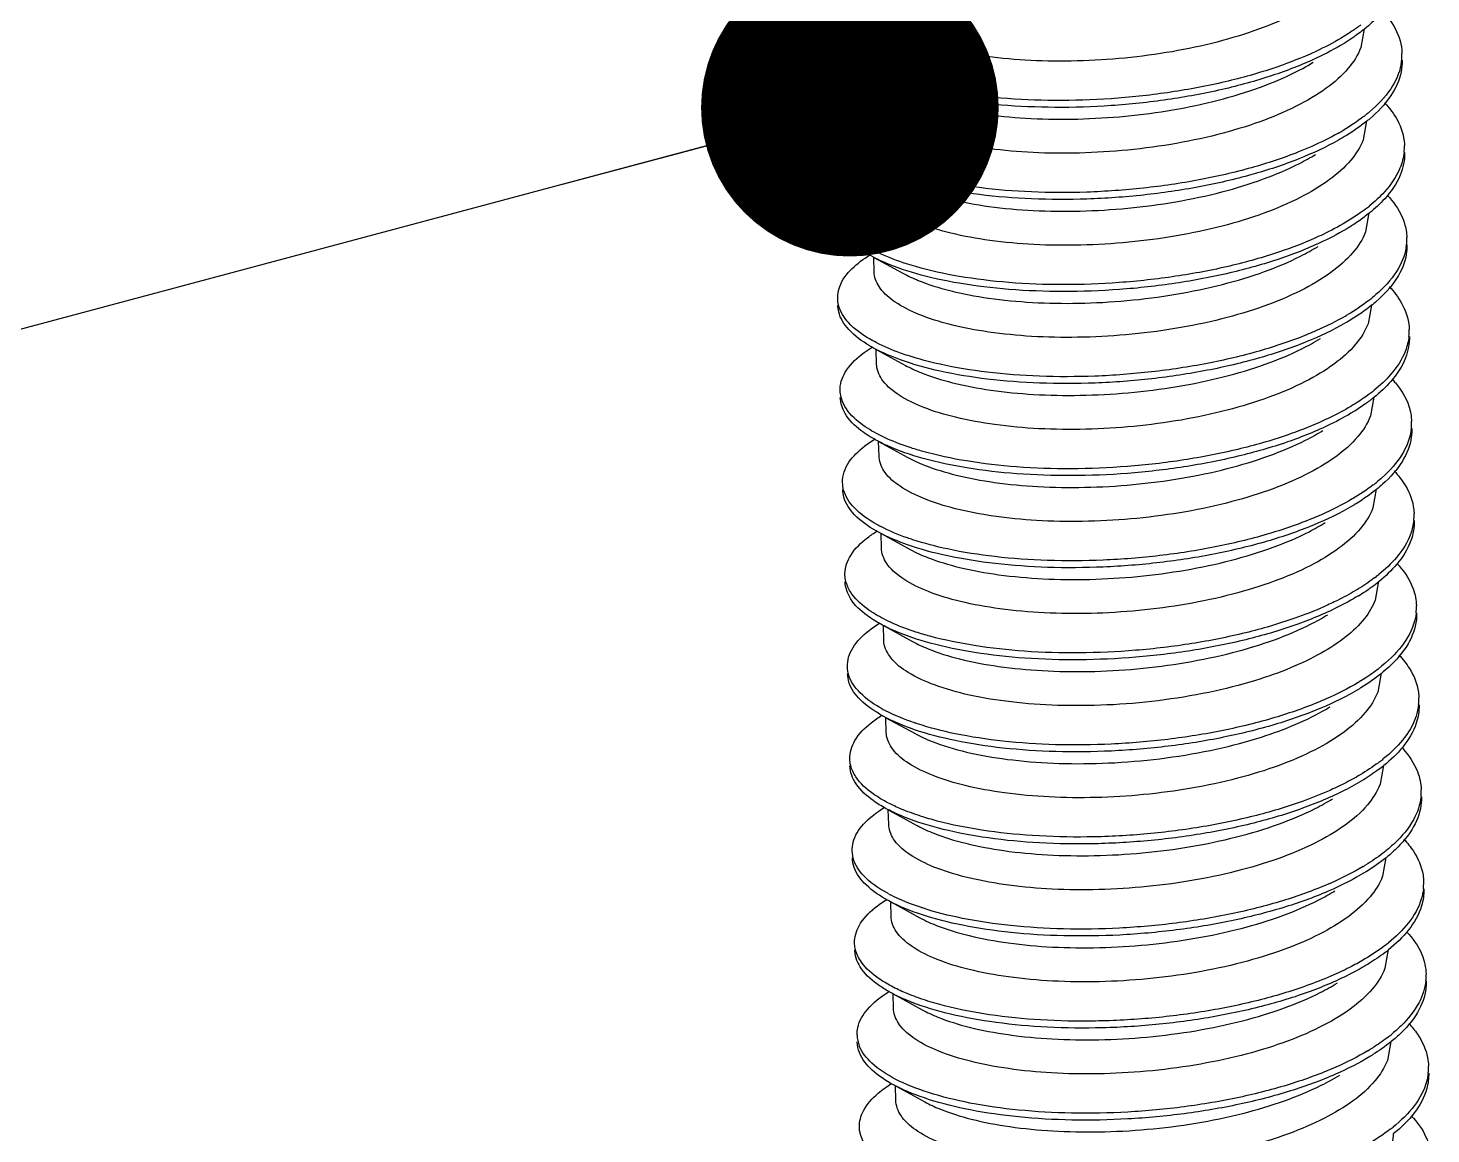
# Model space of a CAD drawing. Header units: millimetres. Extents: x 1366 to 1807, y -424 to -118.
# Drawn here: x 1422.99 to 1428.64, y -399.52 to -395.06 of the extents above; entities that cross this region are included whole.
import ezdxf

# ---------------------------------------------------------------- set-up
doc = ezdxf.new("R2010")
doc.units = ezdxf.units.MM
doc.layers.add('3_ALL_AXES', color=7, linetype='Continuous')
doc.layers.add('from', color=7, linetype='Continuous', lineweight=13)
doc.styles.get("Standard").update_dxf_attribs({"font": 'txt', "bigfont": 'gbcbig.shx'})
doc.dimstyles.new('ISO', dxfattribs={"dimscale": 0.6, "dimtxt": 2.5, "dimasz": 2.5, "dimexe": 1.25, "dimexo": 0.625, "dimtad": 0, "dimdsep": 46, "dimtxsty": 'Standard', "dimblk": 'OPEN', "dimcen": 0, "dimclrd": 4, "dimclre": 4, "dimadec": 0, "dimazin": 0, "dimtfac": 1, "dimtofl": 0, "dimtmove": 0, "dimatfit": 3, "dimfxl": 0, "dimarcsym": 0})

# ---------------------------------------------------------------- blocks, each defined once
blk = doc.blocks.new('_Open')
at = {"color": 0, "linetype": 'ByBlock', "lineweight": -2}
for p, q in [((-1, 0.1667), (0, 0)), ((-1, -0.1667), (0, 0)), ((0, 0), (-1, 0))]:
    blk.add_line(p, q, dxfattribs=at)
blk = doc.blocks.new('*u50')
at = {"color": 7, "linetype": 'Continuous'}
for p, q in [((-124.6507, 11.6084), (-124.664, 11.5326)), ((-126.6467, 11.4294), (-126.5292, 11.3654)), ((-124.6409, 11.2374), (-124.6543, 11.1616)), ((-126.6369, 11.0584), (-126.5194, 10.9944)), ((-124.6312, 10.8664), (-124.6446, 10.7905)), ((-126.6272, 10.6873), (-126.5097, 10.6233)), ((-124.6215, 10.4953), (-124.6348, 10.4195)), ((-126.6175, 10.3163), (-126.5, 10.2523)), ((-124.6117, 10.1243), (-124.6251, 10.0485)), ((-126.6077, 9.9453), (-126.4902, 9.8813)), ((-124.602, 9.7533), (-124.6154, 9.6775)), ((-124.6971, 9.7145), (-124.6983, 9.7138)), ((-126.598, 9.5743), (-126.4805, 9.5103)), ((-124.5923, 9.3822), (-124.6056, 9.3065)), ((-124.5904, 9.3818), (-124.5914, 9.381)), ((-126.5883, 9.2033), (-126.4708, 9.1393)), ((-124.5825, 9.0113), (-124.5959, 8.9354)), ((-126.5785, 8.8322), (-126.461, 8.7683)), ((-124.5728, 8.6402), (-124.5862, 8.5644)), ((-126.5688, 8.4612), (-126.4513, 8.3972)), ((-124.5631, 8.2692), (-124.5764, 8.1934)), ((-126.5591, 8.0902), (-126.4416, 8.0262)), ((-124.5533, 7.8982), (-124.5667, 7.8224)), ((-126.5493, 7.7192), (-126.4318, 7.6552)), ((-124.5436, 7.5272), (-124.557, 7.4514)), ((-126.5396, 7.3482), (-126.4221, 7.2842))]:
    blk.add_line(p, q, dxfattribs=at)
for centre, radius, start, end in [((-124.7131, 11.5034), 0.2149, 349.2922, 1.5939), ((-126.331, 12.0694), 0.689, 242.9412, 244.5519), ((-125.0706, 11.7973), 0.685, 307.6097, 308.8671), ((-125.2633, 12.0904), 1.036, 299.4399, 300.619), ((-125.0519, 11.7471), 0.6563, 308.8703, 310.2455), ((-124.6947, 11.1337), 0.2065, 353.7762, 1.311), ((-126.3617, 10.605), 0.5472, 122.2554, 125.5948), ((-125.049, 11.4124), 0.6668, 307.3121, 308.9752), ((-125.0323, 11.3646), 0.6412, 308.8327, 308.9872), ((-124.6907, 10.7611), 0.2121, 350.8094, 1.6955), ((-125.0475, 11.0505), 0.679, 307.5922, 308.9196), ((-125.2398, 11.3412), 1.0278, 299.9859, 300.6176), ((-124.6791, 10.3919), 0.2103, 353.7932, 1.2205), ((-125.0323, 10.674), 0.6713, 307.2818, 308.9405), ((-125.0143, 10.6247), 0.6438, 308.8156, 308.9533), ((-124.6683, 10.0189), 0.2091, 352.329, 1.7729), ((-125.0249, 10.3044), 0.6739, 307.5683, 308.9621), ((-124.663, 9.6499), 0.2137, 353.8403, 1.1731), ((-126.3109, 10.157), 0.625, 240.4874, 242.5587), ((-125.0168, 9.9371), 0.6778, 307.26, 308.8997), ((-125.1155, 10.045), 0.8461, 301.5209, 305.9325), ((-125.0356, 9.9343), 0.7096, 305.953, 308.7591), ((-124.6458, 9.2767), 0.2061, 353.8521, 1.82), ((-125.1866, 9.8319), 0.9988, 300.8558, 301.1008), ((-124.6465, 8.9079), 0.2165, 353.91, 1.1677), ((-126.2847, 9.4282), 0.6398, 241.206, 242.5477), ((-125.0026, 9.2019), 0.6865, 307.2498, 308.8545), ((-125.0107, 9.1853), 0.7007, 306.6448, 308.8414), ((-124.6206, 8.5347), 0.2005, 354.1301, 1.8747), ((-124.9812, 8.8144), 0.6662, 307.5044, 309.0162), ((-124.9689, 8.7722), 0.6479, 308.9071, 309.0275), ((-125.1574, 9.0732), 0.9795, 300.8575, 301.6712), ((-124.6291, 8.1657), 0.2186, 353.9929, 1.2004), ((-126.2584, 8.6996), 0.6549, 241.9086, 242.546), ((-124.9886, 8.4667), 0.6952, 307.3505, 308.8089), ((-124.9879, 8.4388), 0.6952, 307.3505, 308.8089), ((-124.5988, 7.7929), 0.1982, 354.0325, 1.8312), ((-126.5597, 7.5579), 0.1349, 181.9155, 200.6521), ((-124.9602, 8.0706), 0.6639, 307.4665, 309.0276), ((-124.947, 8.0272), 0.644, 308.901, 309.0629), ((-125.1285, 8.3151), 0.9609, 300.8517, 302.2516), ((-124.6108, 7.4233), 0.2198, 354.0788, 1.2653), ((-124.9665, 7.721), 0.6906, 308.0665, 308.7713), ((-124.9805, 7.7388), 0.7133, 307.6197, 308.0689)]:
    blk.add_arc(centre, radius, start, end, dxfattribs=at)
for points, start_tangent, end_tangent in [([(-124.7344, 11.8091), (-124.8247, 11.7316), (-124.9474, 11.6606), (-125.0956, 11.5997), (-125.2646, 11.5498), (-125.448, 11.5124), (-125.6394, 11.4884), (-125.8313, 11.4783), (-126.0178, 11.4821), (-126.192, 11.4994), (-126.3442, 11.5289), (-126.4699, 11.5687), (-126.5666, 11.6179), (-126.6296, 11.6747), (-126.6545, 11.7356), (-126.6548, 11.7416)], (-0.675, -0.737818), (-0.018648, 0.999826)), ([(-124.5922, 11.6602), (-124.6483, 11.6083)], (-0.682092, -0.731266), (-0.777083, -0.629398)), ([(-124.5748, 11.6783), (-124.5548, 11.6546), (-124.5057, 11.5605), (-124.4982, 11.5094)], (0.675261, -0.737579), (0.027042, -0.999634)), ([(-126.7873, 11.579), (-126.8019, 11.6346)], (-0.440716, 0.897646), (-0.040253, 0.99919)), ([(-126.6573, 11.4352), (-126.7278, 11.4818), (-126.7866, 11.5511), (-126.8011, 11.6068)], (-0.878559, 0.477634), (-0.040253, 0.99919)), ([(-124.6641, 11.6243), (-124.7, 11.5985), (-124.7433, 11.571)], (-0.794865, -0.606786), (-0.858719, -0.512446)), ([(-124.6483, 11.6083), (-124.6993, 11.5707), (-124.7316, 11.5499)], (-0.777083, -0.629398), (-0.851716, -0.524003)), ([(-126.6445, 11.4558), (-126.7285, 11.5096), (-126.7873, 11.579)], (-0.89038, 0.455218), (-0.440716, 0.897646)), ([(-124.7316, 11.5499), (-124.8442, 11.4897), (-125.0213, 11.42), (-125.2234, 11.3639), (-125.4426, 11.3232), (-125.6701, 11.299), (-125.8971, 11.2918), (-126.1144, 11.3014), (-126.3135, 11.3269), (-126.4864, 11.3669), (-126.6264, 11.4194), (-126.6573, 11.4352)], (-0.851716, -0.524003), (-0.878559, 0.477634)), ([(-124.7433, 11.571), (-124.845, 11.5175), (-124.8687, 11.5067)], (-0.858719, -0.512446), (-0.913707, -0.406373)), ([(-124.664, 11.5326), (-124.7148, 11.4493), (-124.8032, 11.369), (-124.9245, 11.2961), (-125.071, 11.2339), (-125.241, 11.1823), (-125.4302, 11.1427), (-125.6279, 11.1176), (-125.8224, 11.1073), (-126.0079, 11.111), (-126.183, 11.1285), (-126.3382, 11.1588), (-126.4649, 11.1996), (-126.5598, 11.2488), (-126.6204, 11.3044), (-126.6448, 11.3645), (-126.6451, 11.3705)], (-0.354722, -0.934972), (-0.01893, 0.999821)), ([(-124.8687, 11.5067), (-125.022, 11.4478), (-125.2241, 11.3918), (-125.4433, 11.3511), (-125.6709, 11.3268), (-125.8978, 11.3196), (-126.1151, 11.3292), (-126.3142, 11.3547), (-126.4871, 11.3948), (-126.5149, 11.4033)], (-0.913707, -0.406373), (-0.951959, 0.306224)), ([(-124.4975, 11.4816), (-124.5012, 11.4357), (-124.5427, 11.3391), (-124.6279, 11.2462)], (0.027042, -0.999634), (-0.763228, -0.646129)), ([(-126.792, 11.2636), (-126.7823, 11.3158), (-126.7297, 11.3883), (-126.6629, 11.4392)], (-0.013185, 0.999913), (0.846657, 0.53214)), ([(-126.5149, 11.4033), (-126.6271, 11.4472)], (-0.951959, 0.306224), (-0.902824, 0.43001)), ([(-126.5292, 11.3654), (-126.4664, 11.336), (-126.3406, 11.2958), (-126.1891, 11.2661), (-126.0158, 11.2486), (-125.8294, 11.2445), (-125.6368, 11.2544), (-125.4442, 11.2783), (-125.2604, 11.3156), (-125.0909, 11.3654), (-124.9421, 11.4265), (-124.8557, 11.4736)], (0.877602, -0.479391), (0.851485, 0.524379)), ([(-124.5019, 11.4635), (-124.5434, 11.3669), (-124.6286, 11.274), (-124.6408, 11.264)], (-0.186889, -0.982381), (-0.778555, -0.627577)), ([(-124.5683, 11.3107), (-124.5164, 11.2399), (-124.4885, 11.144), (-124.4883, 11.1384)], (0.686225, -0.727389), (0.02392, -0.999714)), ([(-126.7889, 11.2376), (-126.7898, 11.2421), (-126.792, 11.2636)], (-0.233069, 0.97246), (-0.013185, 0.999913)), ([(-124.6526, 11.2547), (-124.7356, 11.1988)], (-0.792139, -0.610341), (-0.860495, -0.509459)), ([(-126.6476, 11.0642), (-126.6694, 11.0767), (-126.7512, 11.1427), (-126.7891, 11.2142), (-126.7913, 11.2358)], (-0.878237, 0.478225), (-0.013185, 0.999913)), ([(-126.6374, 11.0862), (-126.6701, 11.1045), (-126.7519, 11.1705), (-126.7889, 11.2376)], (-0.887561, 0.46069), (-0.233069, 0.97246)), ([(-124.64, 11.2362), (-124.7218, 11.1789)], (-0.778516, -0.627625), (-0.852311, -0.523035)), ([(-124.7218, 11.1789), (-124.7533, 11.1603), (-124.9142, 11.0843), (-125.1039, 11.0208), (-125.3151, 10.9718), (-125.5394, 10.9387), (-125.7678, 10.9225), (-125.9913, 10.9232), (-126.2011, 10.9404), (-126.3888, 10.973), (-126.547, 11.0192), (-126.6476, 11.0642)], (-0.852311, -0.523035), (-0.878237, 0.478225)), ([(-124.6543, 11.1616), (-124.7044, 11.079), (-124.7898, 11.0006), (-124.9085, 10.9283), (-125.0544, 10.8654), (-125.2225, 10.8135), (-125.4073, 10.774), (-125.5991, 10.7483), (-125.7926, 10.7367), (-125.9816, 10.7391), (-126.1597, 10.7556), (-126.3165, 10.7848), (-126.4449, 10.8245), (-126.5438, 10.8737), (-126.6089, 10.9309), (-126.635, 10.9926), (-126.6353, 10.9995)], (-0.354722, -0.934972), (-0.01748, 0.999847)), ([(-124.7541, 11.1881), (-124.8612, 11.1347)], (-0.870797, -0.491643), (-0.914571, -0.404425)), ([(-126.5082, 11.0333), (-126.5477, 11.047), (-126.6374, 11.0862)], (-0.950676, 0.310187), (-0.887561, 0.46069)), ([(-126.5194, 10.9944), (-126.4496, 10.9622), (-126.3209, 10.9223), (-126.163, 10.8928), (-125.9843, 10.8763), (-125.7954, 10.874), (-125.603, 10.8856), (-125.4099, 10.9114), (-125.2241, 10.9513), (-125.0561, 11.0034), (-124.9113, 11.066), (-124.846, 11.1026)], (0.877698, -0.479214), (0.851634, 0.524138)), ([(-124.8612, 11.1347), (-124.9149, 11.1122), (-125.1047, 11.0486), (-125.3159, 10.9996), (-125.5401, 10.9665), (-125.7685, 10.9503), (-125.992, 10.951), (-126.2018, 10.9683), (-126.3895, 11.0009), (-126.5082, 11.0333)], (-0.914571, -0.404425), (-0.950676, 0.310187)), ([(-124.4895, 11.1113), (-124.5061, 11.0468), (-124.5685, 10.9515), (-124.6297, 10.894)], (-0.107406, -0.994215), (-0.777285, -0.629148)), ([(-124.4876, 11.1106), (-124.5054, 11.0189), (-124.5677, 10.9237), (-124.6289, 10.8662)], (0.02392, -0.999714), (-0.777285, -0.629148)), ([(-126.7825, 10.8926), (-126.7822, 10.9056), (-126.7534, 10.9792), (-126.6802, 11.05)], (-0.039529, 0.999218), (0.81283, 0.582501)), ([(-124.5573, 10.9383), (-124.5396, 10.9179), (-124.4879, 10.8242), (-124.4787, 10.7674)], (0.680387, -0.732853), (0.028664, -0.999589)), ([(-126.7656, 10.8327), (-126.7825, 10.8926)], (-0.468454, 0.883488), (-0.039529, 0.999218)), ([(-126.6379, 10.6931), (-126.7035, 10.7358), (-126.7649, 10.8049), (-126.7817, 10.8648)], (-0.878324, 0.478066), (-0.039529, 0.999218)), ([(-124.6449, 10.8821), (-124.6731, 10.8616), (-124.724, 10.8289)], (-0.795218, -0.606324), (-0.858929, -0.512094)), ([(-124.6303, 10.8651), (-124.6724, 10.8337), (-124.7121, 10.8078)], (-0.778979, -0.62705), (-0.851776, -0.523906)), ([(-126.6253, 10.7139), (-126.7042, 10.7637), (-126.7656, 10.8327)], (-0.889999, 0.455963), (-0.468454, 0.883488)), ([(-124.7121, 10.8078), (-124.8152, 10.7522), (-124.9905, 10.6817), (-125.1914, 10.6248), (-125.4098, 10.5831), (-125.6371, 10.5579), (-125.8644, 10.5497), (-126.0825, 10.5583), (-126.2829, 10.5829), (-126.4576, 10.6222), (-126.5996, 10.674), (-126.6379, 10.6931)], (-0.851776, -0.523906), (-0.878324, 0.478066)), ([(-124.724, 10.8289), (-124.816, 10.78), (-124.8494, 10.7646)], (-0.858929, -0.512094), (-0.913722, -0.40634)), ([(-124.6446, 10.7905), (-124.6956, 10.707), (-124.7845, 10.6264), (-124.907, 10.5531), (-125.0551, 10.4906), (-125.2246, 10.4394), (-125.4135, 10.4003), (-125.6109, 10.3753), (-125.8054, 10.3652), (-125.9909, 10.3691), (-126.1643, 10.3866), (-126.3188, 10.4167), (-126.4454, 10.4575), (-126.5405, 10.5069), (-126.6012, 10.5627), (-126.6253, 10.6225), (-126.6256, 10.6284)], (-0.354722, -0.934972), (-0.019115, 0.999817)), ([(-124.8494, 10.7646), (-124.9913, 10.7096), (-125.1921, 10.6526), (-125.4105, 10.611), (-125.6379, 10.5858), (-125.8651, 10.5775), (-126.0832, 10.5861), (-126.2836, 10.6108), (-126.4583, 10.65), (-126.4957, 10.6614)], (-0.913722, -0.40634), (-0.951851, 0.30656)), ([(-126.7725, 10.5216), (-126.7646, 10.5694), (-126.7146, 10.642), (-126.6435, 10.6971)], (-0.015735, 0.999876), (0.84696, 0.531656)), ([(-126.4957, 10.6614), (-126.6004, 10.7018), (-126.6253, 10.7139)], (-0.951851, 0.30656), (-0.889999, 0.455963)), ([(-126.5097, 10.6234), (-126.4478, 10.5943), (-126.3207, 10.5536), (-126.1645, 10.5233), (-125.9877, 10.506), (-125.801, 10.5026), (-125.6067, 10.5133), (-125.4094, 10.5388), (-125.2209, 10.5786), (-125.0518, 10.6304), (-124.9066, 10.6924), (-124.8362, 10.7315)], (0.877628, -0.479342), (0.851603, 0.524187)), ([(-124.4814, 10.7272), (-124.5202, 10.6305), (-124.6029, 10.5373), (-124.6209, 10.5222)], (-0.160835, -0.986981), (-0.777971, -0.6283)), ([(-124.478, 10.7395), (-124.4806, 10.6994), (-124.5195, 10.6027), (-124.6022, 10.5095), (-124.6204, 10.4942)], (0.028664, -0.999589), (-0.778236, -0.627972)), ([(-126.7693, 10.4954), (-126.7725, 10.5216)], (-0.229562, 0.973294), (-0.015735, 0.999876)), ([(-124.549, 10.5689), (-124.5, 10.5034), (-124.4694, 10.4077), (-124.4688, 10.3964)], (0.686601, -0.727034), (0.022248, -0.999752)), ([(-126.6281, 10.3221), (-126.6438, 10.331), (-126.7281, 10.3966), (-126.7686, 10.4679), (-126.7718, 10.4937)], (-0.87842, 0.477889), (-0.015735, 0.999876)), ([(-126.6181, 10.3443), (-126.6445, 10.3588), (-126.7288, 10.4244), (-126.7693, 10.4954)], (-0.887448, 0.460908), (-0.229562, 0.973294)), ([(-124.6333, 10.5125), (-124.7164, 10.4567)], (-0.792317, -0.61011), (-0.860562, -0.509346)), ([(-124.6204, 10.4942), (-124.7024, 10.4368)], (-0.778236, -0.627972), (-0.852328, -0.523007)), ([(-124.7024, 10.4368), (-124.7254, 10.4231), (-124.8843, 10.3465), (-125.0726, 10.2821), (-125.2827, 10.2322), (-125.5064, 10.1982), (-125.7348, 10.1809), (-125.9589, 10.1807), (-126.1697, 10.1969), (-126.359, 10.2287), (-126.5191, 10.2741), (-126.6281, 10.3221)], (-0.852328, -0.523007), (-0.87842, 0.477889)), ([(-124.6348, 10.4195), (-124.685, 10.337), (-124.7703, 10.2586), (-124.8886, 10.1865), (-125.0344, 10.1236), (-125.2024, 10.0716), (-125.3874, 10.032), (-125.5793, 10.0063), (-125.7726, 9.9946), (-125.9616, 9.997), (-126.14, 10.0135), (-126.2972, 10.0428), (-126.4256, 10.0825), (-126.5244, 10.1317), (-126.5894, 10.1889), (-126.6155, 10.2506), (-126.6159, 10.2575)], (-0.354722, -0.934972), (-0.017513, 0.999847)), ([(-124.7261, 10.4509), (-124.842, 10.3925)], (-0.866126, -0.499826), (-0.91469, -0.404156)), ([(-126.5, 10.2523), (-126.4376, 10.2231), (-126.3103, 10.1824), (-126.1559, 10.1525), (-125.9828, 10.1353), (-125.796, 10.1315), (-125.6012, 10.1419), (-125.4048, 10.1669), (-125.2182, 10.2058), (-125.0497, 10.2566), (-124.9012, 10.3192), (-124.8265, 10.3605)], (0.877599, -0.479395), (0.851581, 0.524223)), ([(-124.842, 10.3925), (-124.885, 10.3743), (-125.0733, 10.31), (-125.2834, 10.26), (-125.5072, 10.226), (-125.7356, 10.2087), (-125.9596, 10.2085), (-126.1705, 10.2248), (-126.3597, 10.2565), (-126.489, 10.2913)], (-0.91469, -0.404156), (-0.950594, 0.310437)), ([(-124.47, 10.3691), (-124.4843, 10.3105), (-124.5441, 10.215), (-124.6103, 10.1518)], (-0.107219, -0.994235), (-0.777658, -0.628688)), ([(-124.4681, 10.3685), (-124.4836, 10.2826), (-124.5434, 10.1872), (-124.6096, 10.124)], (0.022248, -0.999752), (-0.777658, -0.628688)), ([(-126.7631, 10.1505), (-126.7631, 10.1592), (-126.7369, 10.2328), (-126.6662, 10.3039), (-126.6343, 10.3257)], (-0.036883, 0.99932), (0.845198, 0.534453)), ([(-126.489, 10.2913), (-126.5198, 10.3019), (-126.6181, 10.3443)], (-0.950594, 0.310437), (-0.887448, 0.460908)), ([(-124.5373, 10.1957), (-124.5246, 10.1813), (-124.4703, 10.0878), (-124.4593, 10.0253)], (0.679097, -0.734048), (0.03003, -0.999549)), ([(-126.7591, 10.1239), (-126.7631, 10.1505)], (-0.249602, 0.968348), (-0.036883, 0.99932)), ([(-126.6061, 9.9721), (-126.6797, 10.0177), (-126.7438, 10.0864), (-126.7591, 10.1239)], (-0.889585, 0.456769), (-0.249602, 0.968348)), ([(-124.6256, 10.1398), (-124.6464, 10.1246), (-124.7048, 10.0867)], (-0.795531, -0.605913), (-0.85913, -0.511757)), ([(-124.6108, 10.123), (-124.6456, 10.0968), (-124.6926, 10.0658)], (-0.779166, -0.626818), (-0.851814, -0.523845)), ([(-126.6184, 9.9511), (-126.679, 9.9899), (-126.743, 10.0586), (-126.7624, 10.1227)], (-0.878124, 0.478432), (-0.036883, 0.99932)), ([(-124.7048, 10.0867), (-124.7871, 10.0425), (-124.8302, 10.0224)], (-0.85913, -0.511757), (-0.913783, -0.406202)), ([(-124.6926, 10.0658), (-124.7863, 10.0147), (-124.9599, 9.9435), (-125.1595, 9.8857), (-125.3771, 9.8431), (-125.6041, 9.8169), (-125.8316, 9.8077), (-126.0505, 9.8153), (-126.2522, 9.839), (-126.4286, 9.8774), (-126.5728, 9.9286), (-126.6184, 9.9511)], (-0.851814, -0.523845), (-0.878124, 0.478432)), ([(-124.6251, 10.0485), (-124.6761, 9.9649), (-124.7652, 9.8842), (-124.8879, 9.8109), (-125.0361, 9.7484), (-125.2052, 9.6974), (-125.3937, 9.6583), (-125.591, 9.6333), (-125.7856, 9.6232), (-125.9714, 9.6271), (-126.1445, 9.6445), (-126.2988, 9.6746), (-126.4255, 9.7153), (-126.5209, 9.7648), (-126.5818, 9.8207), (-126.6058, 9.8805), (-126.6061, 9.8864)], (-0.354722, -0.934972), (-0.019136, 0.999817)), ([(-124.8302, 10.0224), (-124.9606, 9.9713), (-125.1602, 9.9136), (-125.3778, 9.871), (-125.6048, 9.8447), (-125.8323, 9.8355), (-126.0513, 9.8431), (-126.2529, 9.8668), (-126.4293, 9.9053), (-126.4766, 9.9195)], (-0.913783, -0.406202), (-0.951717, 0.306978)), ([(-126.753, 9.7795), (-126.7467, 9.823), (-126.6993, 9.8958), (-126.624, 9.9551)], (-0.019449, 0.999811), (0.847161, 0.531337)), ([(-126.4766, 9.9195), (-126.5735, 9.9564), (-126.6061, 9.9721)], (-0.951717, 0.306978), (-0.889585, 0.456769)), ([(-126.4902, 9.8813), (-126.4235, 9.8503), (-126.2953, 9.8101), (-126.1411, 9.7808), (-125.9653, 9.7638), (-125.7766, 9.7607), (-125.5816, 9.7718), (-125.3874, 9.7972), (-125.203, 9.8361), (-125.0341, 9.8877), (-124.8864, 9.9507), (-124.8168, 9.9895)], (0.877622, -0.479353), (0.851611, 0.524174)), ([(-124.461, 9.991), (-124.4972, 9.8941), (-124.5774, 9.8006), (-124.6012, 9.7804)], (-0.1345, -0.990914), (-0.777497, -0.628887)), ([(-124.4585, 9.9975), (-124.4603, 9.9631), (-124.4965, 9.8663), (-124.5767, 9.7728), (-124.6006, 9.7524)], (0.03003, -0.999549), (-0.77773, -0.628598)), ([(-124.5296, 9.827), (-124.4838, 9.7669), (-124.4505, 9.6714), (-124.4494, 9.6543)], (0.686629, -0.727008), (0.021299, -0.999773)), ([(-126.7488, 9.7493), (-126.753, 9.7795)], (-0.259421, 0.965764), (-0.019449, 0.999811)), ([(-126.6086, 9.5801), (-126.618, 9.5853), (-126.7048, 9.6505), (-126.748, 9.7215), (-126.7522, 9.7517)], (-0.878631, 0.477501), (-0.019449, 0.999811)), ([(-126.6188, 9.6131), (-126.7056, 9.6783), (-126.7488, 9.7493)], (-0.870135, 0.492813), (-0.259421, 0.965764)), ([(-124.614, 9.7703), (-124.6971, 9.7145)], (-0.792563, -0.609789), (-0.860557, -0.509354)), ([(-124.6006, 9.7524), (-124.6829, 9.6948)], (-0.77773, -0.628598), (-0.852303, -0.523048)), ([(-124.6829, 9.6948), (-124.6976, 9.6859), (-124.8546, 9.6087), (-125.0413, 9.5435), (-125.2504, 9.4927), (-125.4735, 9.4577), (-125.7019, 9.4394), (-125.9265, 9.4382), (-126.1383, 9.4535), (-126.329, 9.4843), (-126.4911, 9.529), (-126.6086, 9.5801)], (-0.852303, -0.523048), (-0.878631, 0.477501)), ([(-124.6154, 9.6775), (-124.6655, 9.5949), (-124.751, 9.5165), (-124.8682, 9.4449), (-125.0131, 9.3822), (-125.1809, 9.3301), (-125.3664, 9.2902), (-125.5591, 9.2643), (-125.7515, 9.2526), (-125.9405, 9.2549), (-126.1196, 9.2713), (-126.278, 9.3008), (-126.4071, 9.3408), (-126.5056, 9.39), (-126.5702, 9.4471), (-126.596, 9.5087), (-126.5964, 9.5154)], (-0.354722, -0.934972), (-0.017692, 0.999843)), ([(-124.6983, 9.7138), (-124.8228, 9.6503)], (-0.861284, -0.508124), (-0.914794, -0.403921)), ([(-126.4805, 9.5103), (-126.4104, 9.478), (-126.2818, 9.4381), (-126.1241, 9.4087), (-125.9455, 9.3923), (-125.7566, 9.3899), (-125.564, 9.4015), (-125.3712, 9.4273), (-125.1854, 9.4671), (-125.0174, 9.5192), (-124.8724, 9.5819), (-124.8071, 9.6185)], (0.877702, -0.479207), (0.851634, 0.524138)), ([(-124.8228, 9.6503), (-124.8553, 9.6365), (-125.042, 9.5714), (-125.2511, 9.5205), (-125.4742, 9.4855), (-125.7026, 9.4672), (-125.9272, 9.466), (-126.139, 9.4813), (-126.3298, 9.5122), (-126.4698, 9.5494)], (-0.914794, -0.403921), (-0.950545, 0.310586)), ([(-124.4506, 9.627), (-124.4627, 9.5742), (-124.5199, 9.4785), (-124.5911, 9.4096)], (-0.106532, -0.994309), (-0.7781, -0.628141)), ([(-124.4487, 9.6265), (-124.462, 9.5463), (-124.5191, 9.4507), (-124.5904, 9.3818)], (0.021299, -0.999773), (-0.7781, -0.628141)), ([(-126.7437, 9.4085), (-126.7437, 9.4128), (-126.7202, 9.4865), (-126.6521, 9.5578), (-126.6141, 9.5841)], (-0.032358, 0.999476), (0.845925, 0.533302)), ([(-126.4698, 9.5494), (-126.4918, 9.5569), (-126.5989, 9.6024)], (-0.950545, 0.310586), (-0.887378, 0.461044)), ([(-124.5173, 9.453), (-124.5097, 9.4446), (-124.4528, 9.3514), (-124.4398, 9.2833)], (0.677829, -0.73522), (0.030982, -0.99952)), ([(-126.7397, 9.382), (-126.7437, 9.4085)], (-0.251006, 0.967986), (-0.032358, 0.999476)), ([(-124.6064, 9.3977), (-124.6197, 9.3877), (-124.6856, 9.3445)], (-0.795755, -0.605619), (-0.859348, -0.511391)), ([(-126.5989, 9.2091), (-126.6544, 9.244), (-126.721, 9.3123), (-126.7429, 9.3807)], (-0.877978, 0.478702), (-0.032358, 0.999476)), ([(-126.587, 9.2302), (-126.6551, 9.2718), (-126.7217, 9.3402), (-126.7397, 9.382)], (-0.889175, 0.457568), (-0.251006, 0.967986)), ([(-124.6856, 9.3445), (-124.7583, 9.305), (-124.811, 9.2803)], (-0.859348, -0.511391), (-0.913863, -0.406022)), ([(-124.6732, 9.3238), (-124.7576, 9.2772), (-124.9294, 9.2053), (-125.1276, 9.1467), (-125.3444, 9.1032), (-125.5711, 9.076), (-125.7988, 9.0657), (-126.0185, 9.0723), (-126.2214, 9.0951), (-126.3995, 9.1327), (-126.5458, 9.1832), (-126.5989, 9.2091)], (-0.851873, -0.523749), (-0.877978, 0.478702)), ([(-124.811, 9.2803), (-124.9301, 9.2332), (-125.1283, 9.1745), (-125.3451, 9.131), (-125.5718, 9.1038), (-125.7996, 9.0935), (-126.0192, 9.1002), (-126.2221, 9.123), (-126.4003, 9.1606), (-126.4575, 9.1775)], (-0.913863, -0.406022), (-0.951563, 0.307453)), ([(-124.6056, 9.3065), (-124.6491, 9.2321), (-124.7228, 9.1596), (-124.8242, 9.0923), (-124.948, 9.0328), (-125.0887, 8.9825)], (-0.354722, -0.934972), (-0.955742, -0.294206)), ([(-126.4575, 9.1775), (-126.5465, 9.211), (-126.587, 9.2302)], (-0.951563, 0.307453), (-0.889175, 0.457568)), ([(-126.4708, 9.1393), (-126.4086, 9.1101), (-126.2814, 9.0694), (-126.1249, 9.0392), (-125.9478, 9.0219), (-125.7607, 9.0186), (-125.5663, 9.0293), (-125.3691, 9.055), (-125.1808, 9.0948), (-125.0119, 9.1466), (-124.867, 9.2087), (-124.7973, 9.2475)], (0.877631, -0.479336), (0.851607, 0.524181)), ([(-124.4408, 9.2547), (-124.4744, 9.1577), (-124.552, 9.064), (-124.6707, 8.9766)], (-0.107926, -0.994159), (-0.856258, -0.516548)), ([(-124.439, 9.2555), (-124.4401, 9.2268), (-124.4736, 9.1299), (-124.5513, 9.0362), (-124.5808, 9.0107)], (0.030982, -0.99952), (-0.77727, -0.629168)), ([(-126.7335, 9.0375), (-126.7286, 9.0765), (-126.6839, 9.1495), (-126.6046, 9.213)], (-0.023899, 0.999714), (0.847268, 0.531166)), ([(-125.0887, 8.9825), (-125.2765, 8.9345), (-125.4804, 8.9009), (-125.6875, 8.8835), (-125.8866, 8.8821), (-126.0734, 8.8957), (-126.2419, 8.9237), (-126.3825, 8.9642), (-126.4888, 9.0146), (-126.5578, 9.0728), (-126.5861, 9.1353), (-126.5866, 9.1444)], (-0.955742, -0.294206), (-0.015706, 0.999877)), ([(-124.5102, 9.0849), (-124.4677, 9.0304), (-124.4317, 8.9351), (-124.43, 8.9123)], (0.686339, -0.727282), (0.021061, -0.999778)), ([(-126.728, 9.003), (-126.7335, 9.0375)], (-0.291527, 0.956563), (-0.023899, 0.999714)), ([(-126.5892, 8.838), (-126.5921, 8.8397), (-126.6814, 8.9044), (-126.7273, 8.9752), (-126.7327, 9.0097)], (-0.878871, 0.477059), (-0.023899, 0.999714)), ([(-126.5929, 8.8675), (-126.6821, 8.9322), (-126.728, 9.003)], (-0.876311, 0.481745), (-0.291527, 0.956563)), ([(-124.5808, 9.0107), (-124.6634, 8.9528)], (-0.77727, -0.629168), (-0.852219, -0.523186)), ([(-124.5959, 8.9354), (-124.646, 8.8529), (-124.7316, 8.7744), (-124.8485, 8.703), (-124.9932, 8.6403), (-125.1608, 8.5882), (-125.3465, 8.5483), (-125.5395, 8.5223), (-125.7317, 8.5106), (-125.9206, 8.5129), (-126.0999, 8.5293), (-126.2586, 8.5588), (-126.388, 8.599), (-126.4863, 8.6481), (-126.5508, 8.7052), (-126.5766, 8.7667), (-126.5769, 8.7734)], (-0.354722, -0.934972), (-0.017763, 0.999842)), ([(-124.6634, 8.9528), (-124.6699, 8.9488), (-124.8249, 8.8709), (-125.0101, 8.805)], (-0.852219, -0.523186), (-0.958132, -0.286325)), ([(-124.6743, 8.9744), (-124.8036, 8.9082)], (-0.858459, -0.512882), (-0.914883, -0.403718)), ([(-124.8036, 8.9082), (-124.8256, 8.8987), (-125.0108, 8.8328)], (-0.914883, -0.403718), (-0.958132, -0.286325)), ([(-124.4312, 8.8849), (-124.4413, 8.8379), (-124.4958, 8.742), (-124.572, 8.6673)], (-0.105475, -0.994422), (-0.778591, -0.627532)), ([(-124.4293, 8.8845), (-124.4405, 8.81), (-124.4951, 8.7142), (-124.5713, 8.6395)], (0.021061, -0.999778), (-0.778591, -0.627532)), ([(-126.7242, 8.6665), (-126.7034, 8.7401), (-126.6379, 8.8116), (-126.5946, 8.8421)], (-0.026189, 0.999657), (0.845866, 0.533395)), ([(-125.0101, 8.805), (-125.218, 8.7532), (-125.4406, 8.7173), (-125.6689, 8.698), (-125.894, 8.6957), (-126.1068, 8.7101), (-126.299, 8.7401), (-126.463, 8.784), (-126.5892, 8.838)], (-0.958132, -0.286325), (-0.878871, 0.477059)), ([(-126.4506, 8.8075), (-126.4637, 8.8118), (-126.5796, 8.8604)], (-0.950532, 0.310627), (-0.887351, 0.461095)), ([(-125.0108, 8.8328), (-125.2188, 8.7811), (-125.4413, 8.7451), (-125.6697, 8.7258), (-125.8947, 8.7236), (-126.1075, 8.7379), (-126.2997, 8.7679), (-126.4506, 8.8075)], (-0.958132, -0.286325), (-0.950532, 0.310627)), ([(-125.0826, 8.7487), (-124.9417, 8.799), (-124.8179, 8.8586), (-124.7876, 8.8764)], (0.955742, 0.294206), (0.85187, 0.523753)), ([(-126.461, 8.7683), (-126.3766, 8.7305), (-126.236, 8.69), (-126.067, 8.6619), (-125.88, 8.6483), (-125.681, 8.6498), (-125.474, 8.6672), (-125.2702, 8.7008), (-125.0826, 8.7487)], (0.87797, -0.478715), (0.955742, 0.294206)), ([(-124.4981, 8.7113), (-124.495, 8.7079), (-124.4354, 8.615), (-124.4203, 8.5413)], (0.679085, -0.73406), (0.031387, -0.999507)), ([(-126.7204, 8.6401), (-126.7242, 8.6665)], (-0.250934, 0.968004), (-0.026189, 0.999657)), ([(-124.5871, 8.6555), (-124.5932, 8.6509), (-124.6663, 8.6023)], (-0.795859, -0.605482), (-0.859575, -0.511009)), ([(-126.5794, 8.467), (-126.6296, 8.4981), (-126.6988, 8.5661), (-126.7235, 8.6386)], (-0.877891, 0.478861), (-0.026189, 0.999657)), ([(-126.5678, 8.4883), (-126.6303, 8.526), (-126.6995, 8.5939), (-126.7204, 8.6401)], (-0.888791, 0.458313), (-0.250934, 0.968004)), ([(-124.6663, 8.6023), (-124.7297, 8.5676), (-124.7918, 8.5381)], (-0.859575, -0.511009), (-0.91396, -0.405803)), ([(-124.5925, 8.6231), (-124.6537, 8.5817)], (-0.802074, -0.597225), (-0.851947, -0.523627)), ([(-124.6537, 8.5817), (-124.7289, 8.5398), (-124.8989, 8.4672), (-125.0958, 8.4077), (-125.3117, 8.3633), (-125.5381, 8.3351), (-125.766, 8.3238), (-125.9864, 8.3294), (-126.1906, 8.3513), (-126.3703, 8.3881), (-126.5187, 8.4378), (-126.5794, 8.467)], (-0.851947, -0.523627), (-0.877891, 0.478861)), ([(-124.5862, 8.5644), (-124.6374, 8.4806), (-124.7268, 8.3998), (-124.8499, 8.3264), (-124.9985, 8.2638), (-125.1669, 8.2132), (-125.3533, 8.1744), (-125.5496, 8.1495), (-125.7441, 8.1391), (-125.931, 8.1429), (-126.1039, 8.1602), (-126.2577, 8.19), (-126.3848, 8.2305), (-126.4811, 8.2801), (-126.5428, 8.3365), (-126.5669, 8.3964), (-126.5672, 8.4023)], (-0.354722, -0.934972), (-0.01912, 0.999817)), ([(-126.4384, 8.4356), (-126.5194, 8.4657), (-126.5678, 8.4883)], (-0.951398, 0.307963), (-0.888791, 0.458313)), ([(-126.4513, 8.3973), (-126.385, 8.3664), (-126.2568, 8.3261), (-126.1027, 8.2967), (-125.9271, 8.2798), (-125.7385, 8.2766), (-125.5435, 8.2876), (-125.349, 8.313), (-125.1646, 8.3519), (-124.9957, 8.4034), (-124.8479, 8.4664), (-124.7779, 8.5054)], (0.877617, -0.479363), (0.851608, 0.524179)), ([(-124.7918, 8.5381), (-124.8997, 8.495), (-125.0965, 8.4356), (-125.3124, 8.3911), (-125.5388, 8.3629), (-125.7668, 8.3516), (-125.9871, 8.3573), (-126.1913, 8.3792), (-126.3711, 8.4159), (-126.4384, 8.4356)], (-0.91396, -0.405803), (-0.951398, 0.307963)), ([(-124.4212, 8.5142), (-124.4517, 8.4214), (-124.5268, 8.3273), (-124.5617, 8.2967)], (-0.102354, -0.994748), (-0.776884, -0.629644)), ([(-124.4195, 8.5134), (-124.4201, 8.4906), (-124.4509, 8.3936), (-124.526, 8.2995), (-124.561, 8.2689)], (0.031387, -0.999507), (-0.776843, -0.629694)), ([(-126.714, 8.2954), (-126.7104, 8.3301), (-126.6683, 8.4032), (-126.5851, 8.4709)], (-0.028595, 0.999591), (0.847172, 0.531319)), ([(-124.4906, 8.3428), (-124.4517, 8.2939), (-124.4132, 8.1988), (-124.4106, 8.1702)], (0.685767, -0.727821), (0.021471, -0.999769)), ([(-126.7071, 8.2567), (-126.714, 8.2954)], (-0.323065, 0.946377), (-0.028595, 0.999591)), ([(-126.5697, 8.096), (-126.6578, 8.1583), (-126.7063, 8.2288), (-126.7133, 8.2676)], (-0.879098, 0.476641), (-0.028595, 0.999591)), ([(-124.562, 8.2681), (-124.6424, 8.2117), (-124.644, 8.2107)], (-0.778164, -0.628061), (-0.852077, -0.523417)), ([(-124.5755, 8.2858), (-124.6431, 8.2395)], (-0.793225, -0.608929), (-0.851057, -0.525073)), ([(-126.5668, 8.1219), (-126.6586, 8.1861), (-126.7071, 8.2567)], (-0.882187, 0.470899), (-0.323065, 0.946377)), ([(-124.644, 8.2107), (-124.7954, 8.1331), (-124.9789, 8.0665), (-125.1858, 8.0138), (-125.4077, 7.9769), (-125.636, 7.9566), (-125.8614, 7.9534), (-126.0752, 7.9668), (-126.2689, 7.9959), (-126.4347, 8.039), (-126.5661, 8.094), (-126.5697, 8.096)], (-0.852077, -0.523417), (-0.879098, 0.476641)), ([(-124.655, 8.2323), (-124.7844, 8.166)], (-0.858428, -0.512935), (-0.914931, -0.403611)), ([(-124.5764, 8.1934), (-124.6267, 8.1107), (-124.7129, 8.0318), (-124.83, 7.9604), (-124.9745, 7.898), (-125.1425, 7.8459), (-125.3294, 7.8058), (-125.5243, 7.7799), (-125.7169, 7.7685), (-125.9057, 7.7711), (-126.0846, 7.7878), (-126.2429, 7.8177), (-126.3717, 7.8582), (-126.4683, 7.9071), (-126.5317, 7.9637), (-126.5571, 8.0249), (-126.5575, 8.0314)], (-0.354722, -0.934972), (-0.018069, 0.999837)), ([(-124.7844, 8.166), (-124.7961, 8.161), (-124.9797, 8.0943), (-125.1865, 8.0417), (-125.4084, 8.0047), (-125.6367, 7.9844), (-125.8622, 7.9812), (-126.076, 7.9946), (-126.2696, 8.0237), (-126.4314, 8.0655)], (-0.914931, -0.403611), (-0.950555, 0.310557)), ([(-126.7047, 7.9244), (-126.6864, 7.9938), (-126.6235, 8.0655), (-126.5752, 8.1)], (-0.020035, 0.999799), (0.845884, 0.533367)), ([(-126.4314, 8.0655), (-126.4354, 8.0668), (-126.5604, 8.1185)], (-0.950555, 0.310557), (-0.887371, 0.461055)), ([(-126.4416, 8.0262), (-126.3712, 7.9938), (-126.2427, 7.954), (-126.0853, 7.9247), (-125.9067, 7.9082), (-125.7178, 7.9058), (-125.525, 7.9174), (-125.3325, 7.9432), (-125.1468, 7.983), (-124.9787, 8.035), (-124.8336, 8.0978), (-124.7681, 8.1344)], (0.877706, -0.4792), (0.851634, 0.524138)), ([(-124.4117, 8.1428), (-124.42, 8.1016), (-124.4719, 8.0055), (-124.5529, 7.925)], (-0.104202, -0.994556), (-0.779107, -0.626891)), ([(-124.4098, 8.1424), (-124.4192, 8.0738), (-124.4712, 7.9777), (-124.5522, 7.8971)], (0.021471, -0.999769), (-0.779107, -0.626891)), ([(-126.7011, 7.8982), (-126.7046, 7.92), (-126.7047, 7.9244)], (-0.249178, 0.968458), (-0.020035, 0.999799)), ([(-124.4792, 7.9699), (-124.4183, 7.8786), (-124.4008, 7.7992)], (0.681154, -0.73214), (0.031141, -0.999515)), ([(-126.56, 7.725), (-126.6047, 7.7523), (-126.6765, 7.8199), (-126.7038, 7.8922), (-126.704, 7.8966)], (-0.877864, 0.47891), (-0.020035, 0.999799)), ([(-126.5487, 7.7464), (-126.6054, 7.7801), (-126.6772, 7.8477), (-126.7011, 7.8982)], (-0.888448, 0.458977), (-0.249178, 0.968458)), ([(-124.5669, 7.914), (-124.6471, 7.8602)], (-0.794811, -0.606857), (-0.859802, -0.510628)), ([(-124.5661, 7.8862), (-124.6342, 7.8397)], (-0.794811, -0.606857), (-0.852031, -0.523491)), ([(-124.6342, 7.8397), (-124.7004, 7.8024), (-124.8686, 7.7291), (-125.0641, 7.6688), (-125.2791, 7.6234), (-125.5051, 7.5942), (-125.7332, 7.5819), (-125.9543, 7.5866), (-126.1596, 7.6076), (-126.3411, 7.6435), (-126.4914, 7.6925), (-126.56, 7.725)], (-0.852031, -0.523491), (-0.877864, 0.47891)), ([(-124.5667, 7.8224), (-124.6178, 7.7388), (-124.707, 7.658), (-124.8299, 7.5846), (-124.9785, 7.522), (-125.1469, 7.4712), (-125.3329, 7.4326), (-125.5288, 7.4075), (-125.7234, 7.3971), (-125.9106, 7.4008), (-126.0838, 7.418), (-126.2375, 7.4477), (-126.3647, 7.4883), (-126.4613, 7.5378), (-126.5233, 7.5944), (-126.5474, 7.6544), (-126.5477, 7.6603)], (-0.354722, -0.934972), (-0.019061, 0.999818)), ([(-124.6471, 7.8602), (-124.7011, 7.8302), (-124.7726, 7.796)], (-0.859802, -0.510628), (-0.914071, -0.405554)), ([(-126.4318, 7.6552), (-126.3693, 7.6259), (-126.2421, 7.5852), (-126.0854, 7.555), (-125.9079, 7.5378), (-125.7203, 7.5345), (-125.526, 7.5454), (-125.3289, 7.5711), (-125.1407, 7.611), (-124.972, 7.6629), (-124.8275, 7.7249), (-124.7584, 7.7634)], (0.877634, -0.479331), (0.85161, 0.524176)), ([(-124.7726, 7.796), (-124.8693, 7.7569), (-125.0648, 7.6966), (-125.2798, 7.6512), (-125.5058, 7.622), (-125.7339, 7.6098), (-125.955, 7.6144), (-126.1603, 7.6354), (-126.3418, 7.6713), (-126.4193, 7.6937)], (-0.914071, -0.405554), (-0.95123, 0.308483)), ([(-124.4017, 7.7723), (-124.4291, 7.685), (-124.5017, 7.5907), (-124.5421, 7.5548)], (-0.103721, -0.994606), (-0.776749, -0.629811)), ([(-124.4, 7.7714), (-124.4002, 7.7543), (-124.4284, 7.6572), (-124.5009, 7.5629), (-124.5411, 7.5272)], (0.031141, -0.999515), (-0.776453, -0.630175)), ([(-126.6946, 7.5534), (-126.692, 7.5837), (-126.6526, 7.6569), (-126.5693, 7.7266), (-126.5657, 7.7289)], (-0.033039, 0.999454), (0.846848, 0.531835)), ([(-126.4193, 7.6937), (-126.4921, 7.7204), (-126.5487, 7.7464)], (-0.95123, 0.308483), (-0.888448, 0.458977)), ([(-124.471, 7.6006), (-124.436, 7.5573), (-124.3947, 7.4625), (-124.3911, 7.4282)], (0.68496, -0.72858), (0.022428, -0.999748)), ([(-126.5503, 7.354), (-126.6341, 7.4123), (-126.6853, 7.4825), (-126.6938, 7.5256)], (-0.879126, 0.47659), (-0.033039, 0.999454)), ([(-124.5426, 7.526), (-124.615, 7.4746), (-124.6245, 7.4687)], (-0.778231, -0.627978), (-0.851937, -0.523644)), ([(-124.5563, 7.5436), (-124.6157, 7.5025)], (-0.793618, -0.608417), (-0.845657, -0.533726)), ([(-126.5406, 7.3763), (-126.6349, 7.4401), (-126.686, 7.5103)], (-0.887783, 0.460262), (-0.353963, 0.935259)), ([(-124.6245, 7.4687), (-124.7659, 7.3954), (-124.9479, 7.328), (-125.1536, 7.2745), (-125.3749, 7.2366), (-125.603, 7.2153), (-125.8289, 7.211), (-126.0436, 7.2235), (-126.2387, 7.2517), (-126.4063, 7.2941), (-126.5399, 7.3485), (-126.5503, 7.354)], (-0.851937, -0.523644), (-0.879126, 0.47659)), ([(-124.6357, 7.4902), (-124.7652, 7.4239)], (-0.858444, -0.512908), (-0.914949, -0.403571)), ([(-124.557, 7.4514), (-124.6073, 7.3686), (-124.6936, 7.2896), (-124.811, 7.2182), (-124.9554, 7.1558), (-125.1236, 7.1037), (-125.3108, 7.0636), (-125.5063, 7.0377), (-125.6992, 7.0264), (-125.8878, 7.0291), (-126.0667, 7.046), (-126.2247, 7.0759), (-126.3532, 7.1165), (-126.4494, 7.1653), (-126.5124, 7.2218), (-126.5377, 7.2829), (-126.538, 7.2893)], (-0.354722, -0.934972), (-0.018174, 0.999835)), ([(-124.7652, 7.4239), (-124.9486, 7.3558), (-125.1543, 7.3023), (-125.3756, 7.2644), (-125.6037, 7.2431), (-125.8296, 7.2389), (-126.0443, 7.2513), (-126.2394, 7.2795), (-126.407, 7.3219)], (-0.914949, -0.403571), (-0.951993, 0.30612)), ([(-126.6852, 7.1824), (-126.6693, 7.2474), (-126.609, 7.3193), (-126.5558, 7.358)], (-0.015525, 0.999879), (0.845982, 0.533212)), ([(-126.407, 7.3219), (-126.5406, 7.3763)], (-0.951993, 0.30612), (-0.887783, 0.460262)), ([(-126.4221, 7.2842), (-126.361, 7.2555), (-126.2342, 7.2147), (-126.0794, 7.1845), (-125.9057, 7.1672), (-125.72, 7.1633), (-125.5255, 7.1735), (-125.3284, 7.1985), (-125.1402, 7.2376), (-124.9713, 7.2886), (-124.8232, 7.3511), (-124.7487, 7.3924)], (0.877608, -0.479379), (0.851582, 0.524222)), ([(-124.3922, 7.4007), (-124.3988, 7.3653), (-124.4481, 7.2691), (-124.534, 7.1825)], (-0.102888, -0.994693), (-0.779619, -0.626254)), ([(-124.3904, 7.4004), (-124.3981, 7.3375), (-124.4474, 7.2413), (-124.5329, 7.155)], (0.022428, -0.999748), (-0.779174, -0.626808)), ([(-126.6817, 7.1564), (-126.6847, 7.1736), (-126.6852, 7.1824)], (-0.245597, 0.969372), (-0.015525, 0.999879)), ([(-124.4603, 7.2284), (-124.4012, 7.1422), (-124.3813, 7.0572)], (0.682963, -0.730453), (0.030186, -0.999544)), ([(-126.5295, 7.0045), (-126.5804, 7.0343), (-126.6547, 7.1015), (-126.6817, 7.1564)], (-0.888153, 0.459548), (-0.245597, 0.969372)), ([(-124.5451, 7.1738), (-124.6279, 7.118)], (-0.792075, -0.610424), (-0.860018, -0.510263)), ([(-124.5339, 7.1553), (-124.5473, 7.0803)], (0.018272, -0.999833), (-0.354722, -0.934972))]:
    blk.add_spline(points, degree=3, dxfattribs=dict(at, start_tangent=start_tangent, end_tangent=end_tangent))
at = {"layer": '3_ALL_AXES', "color": 7, "linetype": 'Continuous'}
for p, q in [((-126.6451, 11.3705), (-126.6467, 11.4294)), ((-126.6354, 10.9995), (-126.6369, 11.0584)), ((-126.6256, 10.6284), (-126.6272, 10.6873)), ((-126.6159, 10.2574), (-126.6175, 10.3163)), ((-126.6062, 9.8864), (-126.6077, 9.9453)), ((-126.5964, 9.5154), (-126.598, 9.5743)), ((-126.5867, 9.1444), (-126.5883, 9.2033)), ((-126.577, 8.7733), (-126.5785, 8.8322)), ((-126.5672, 8.4023), (-126.5688, 8.4612)), ((-126.5575, 8.0313), (-126.5591, 8.0902)), ((-126.5478, 7.6603), (-126.5493, 7.7192)), ((-126.538, 7.2893), (-126.5396, 7.3482))]:
    blk.add_line(p, q, dxfattribs=at)
at = {"layer": 'from'}
blk.add_leader([(-126.7236, 11.2909), (-160.0262, 2.3854)], dimstyle='ISO', override={"dimscale": 1, "dimasz": 1.2, "dimexo": 0.125, "dimadec": 2, "dimazin": 2, "dimldrblk": 'Dot'}, dxfattribs=at)

msp = doc.modelspace()

# ---------------------------------------------------------------- block references
msp.add_blockref('*u50', (1553.0256, -406.6755))

doc.saveas('drawing.dxf')
